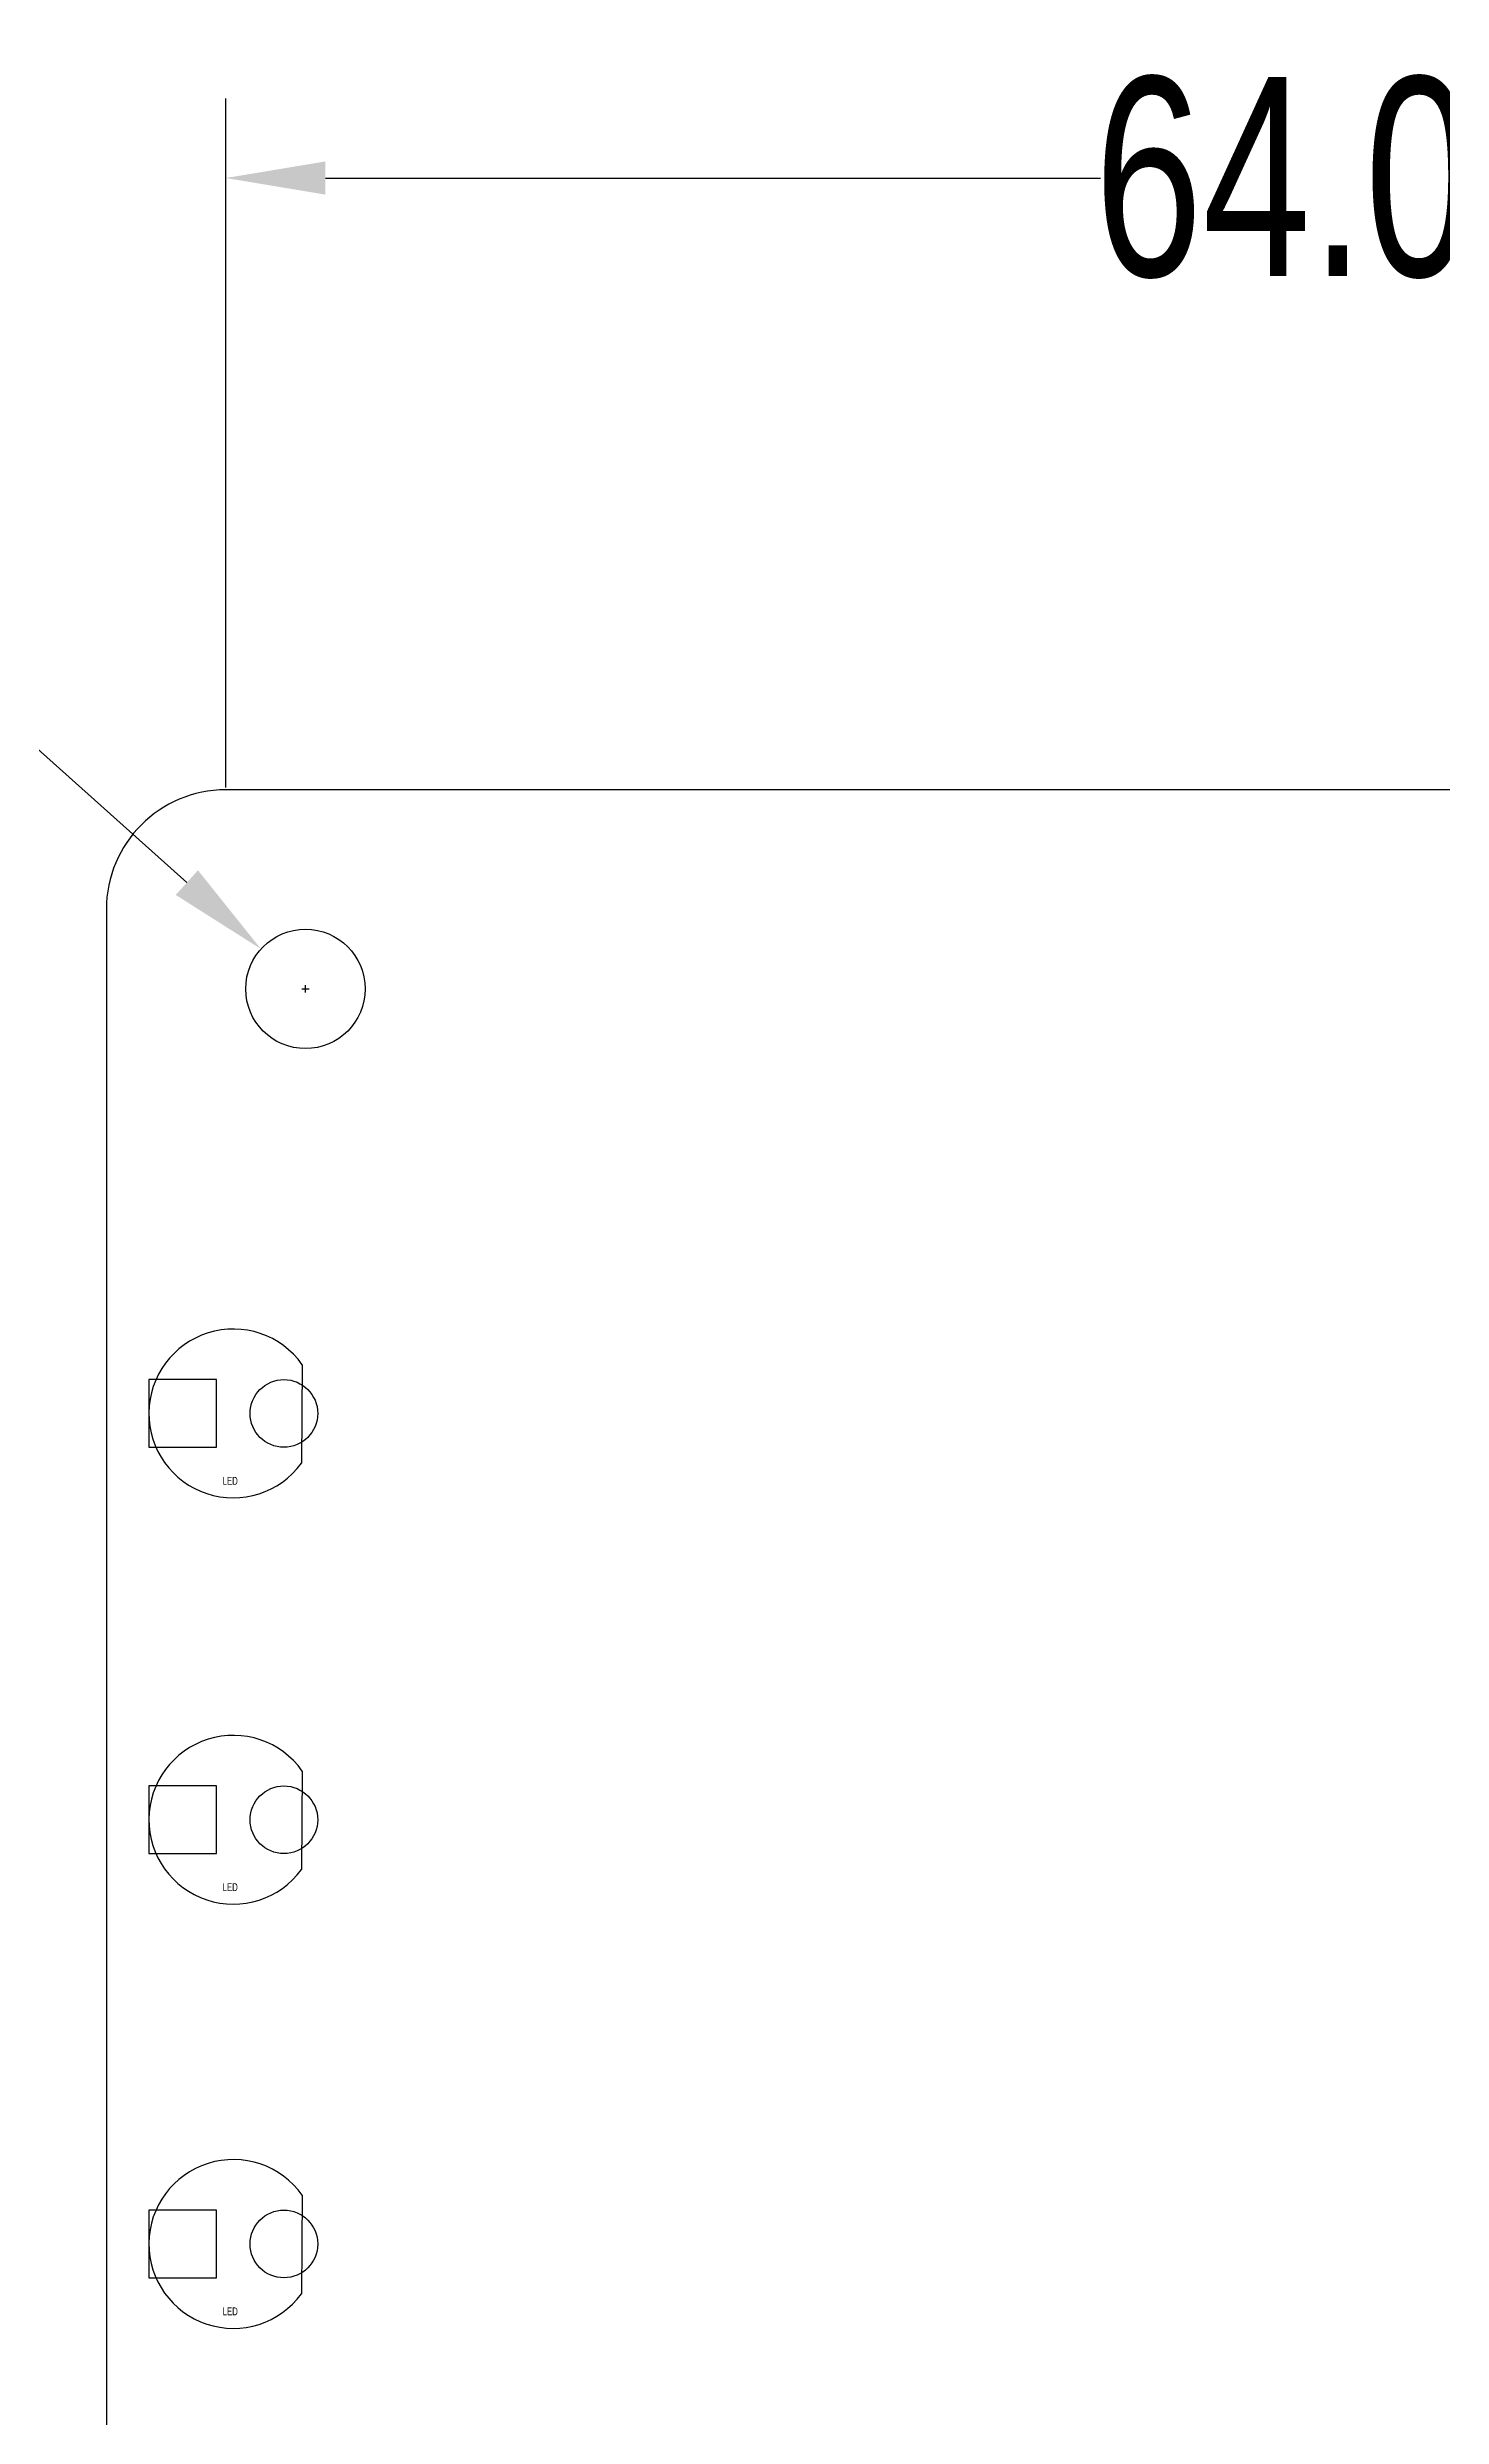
# Model space of a CAD drawing. Header units: inches. Extents: x -36 to 110, y 0 to 119.
# Drawn here: x -1.5 to 33.5, y 59.1 to 118.6 of the extents above; entities that cross this region are included whole.
import ezdxf

# ---------------------------------------------------------------- set-up
doc = ezdxf.new("R2010")
doc.units = ezdxf.units.IN
doc.header["$MEASUREMENT"] = 0
doc.styles.get("Standard").update_dxf_attribs({"font": 'arial.ttf', "width": 0.7, "height": 5})
doc.dimstyles.get("Standard").update_dxf_attribs({"dimtxt": 5, "dimasz": 2.5, "dimexe": 2, "dimexo": 0.0625, "dimgap": 0.09, "dimtad": 0, "dimtoh": 1, "dimzin": 0, "dimdsep": 46, "dimtxsty": 'Standard', "dimcen": 0.09, "dimclre": 3, "dimclrt": 3, "dimadec": 0, "dimazin": 1, "dimtfac": 1, "dimtofl": 0, "dimtmove": 0, "dimatfit": 3, "dimfxl": 1, "dimtfillclr": 3, "dimtolj": 1, "dimtzin": 0, "dimarcsym": 0})

# ---------------------------------------------------------------- blocks, each defined once
blk = doc.blocks.new('*D3')
at = {"color": 3, "lineweight": -2, "transparency": 16777216}
for p, q in [((3, 100.062), (3, 117.368)), ((67, 100.062), (67, 117.368))]:
    blk.add_line(p, q, dxfattribs=at)
at = {"color": 0, "lineweight": -2, "transparency": 16777216}
for p, q in [((5.5, 115.368), (24.969, 115.368)), ((64.5, 115.368), (45.031, 115.368))]:
    blk.add_line(p, q, dxfattribs=at)
at = {"color": 0, "transparency": 16777216}
for points in [[(5.5, 115.784), (5.5, 114.951), (3, 115.368)], [(64.5, 115.784), (64.5, 114.951), (67, 115.368)]]:
    blk.add_solid(points, dxfattribs=at)
at = {"layer": 'Defpoints', "color": 0, "transparency": 16777216}
for p in [(3, 115.368), (3, 100), (67, 100)]:
    blk.add_point(p, dxfattribs=at)
at = {"color": 3, "transparency": 16777216, "insert": (35, 115.368), "char_height": 5, "attachment_point": 5}
blk.add_mtext('\\A1;64.00mm', dxfattribs=at)
blk = doc.blocks.new('*D5')
at = {"color": 0, "lineweight": -2, "transparency": 16777216}
for p, q in [((-4.712, 101.465), (-2.212, 101.465)), ((-2.212, 101.465), (2.022, 97.67))]:
    blk.add_line(p, q, dxfattribs=at)
at = {"color": 3, "lineweight": -2, "transparency": 16777216}
for p, q in [((4.91, 95), (5.09, 95)), ((5, 94.91), (5, 95.09))]:
    blk.add_line(p, q, dxfattribs=at)
at = {"color": 0, "transparency": 16777216}
blk.add_solid([(2.3, 97.98), (1.743, 97.36), (3.883, 96.001)], dxfattribs=at)
at = {"layer": 'Defpoints', "color": 0, "transparency": 16777216}
for p in [(3.883, 96.001), (5, 95)]:
    blk.add_point(p, dxfattribs=at)
at = {"color": 3, "transparency": 16777216, "insert": (-17.792, 101.465), "char_height": 5, "attachment_point": 5}
blk.add_mtext('\\A1;4xR1.50mm', dxfattribs=at)

msp = doc.modelspace()

# ---------------------------------------------------------------- linework, layer by layer
for p, q in [((67, 100), (3, 100)), ((0, 97), (0, 3)), ((2.768, 85.186), (1.068, 85.186)), ((1.068, 85.186), (1.068, 83.486)), ((2.768, 83.486), (2.768, 85.186)), ((4.919, 85.561), (4.899, 83.085)), ((1.068, 83.486), (2.768, 83.486)), ((4.919, 75.354), (4.899, 72.878)), ((2.768, 74.98), (1.068, 74.98)), ((1.068, 74.98), (1.068, 73.28)), ((2.768, 73.28), (2.768, 74.98)), ((1.068, 73.28), (2.768, 73.28)), ((2.768, 64.326), (1.068, 64.326)), ((1.068, 64.326), (1.068, 62.626)), ((2.768, 62.626), (2.768, 64.326)), ((4.919, 64.7), (4.899, 62.224)), ((1.068, 62.626), (2.768, 62.626))]:
    msp.add_line(p, q)
for centre, radius in [((5, 95), 1.5), ((4.458, 84.336), 0.85), ((4.458, 74.13), 0.85), ((4.458, 63.476), 0.85)]:
    msp.add_circle(centre, radius)
for centre, radius, start, end in [((3, 97), 3, 90, 180), ((3.188, 84.336), 2.12, 35.27324, 323.81401), ((3.188, 74.13), 2.12, 35.27324, 323.81401), ((3.188, 63.476), 2.12, 35.27324, 323.81401)]:
    msp.add_arc(centre, radius, start, end)

# ---------------------------------------------------------------- texts
at = {"char_height": 0.2, "attachment_point": 1}
for insert in [(2.921, 82.744), (2.921, 72.538), (2.921, 61.883)]:
    msp.add_mtext_dynamic_manual_height_columns('LED', width=0.57418, gutter_width=1, heights=[0], dxfattribs=dict(at, insert=insert))

# ---------------------------------------------------------------- dimensions: what is measured, and where the dimension line sits
dim = msp.add_linear_dim(base=(3, 115.368), p1=(67, 100), p2=(3, 100), dimstyle='Standard', override={"dimpost": 'mm'})
dim.commit()
dim.dimension.update_dxf_attribs({"geometry": '*D3', "text_midpoint": (35, 115.368)})
dim = msp.add_radius_dim(center=(5, 95), mpoint=(3.883, 96.001), text='4x<>', dimstyle='Standard', override={"dimpost": 'mm'})
dim.commit()
dim.dimension.update_dxf_attribs({"geometry": '*D5', "text_midpoint": (-17.792, 101.465), "dimtype": 164})

doc.saveas('drawing.dxf')
